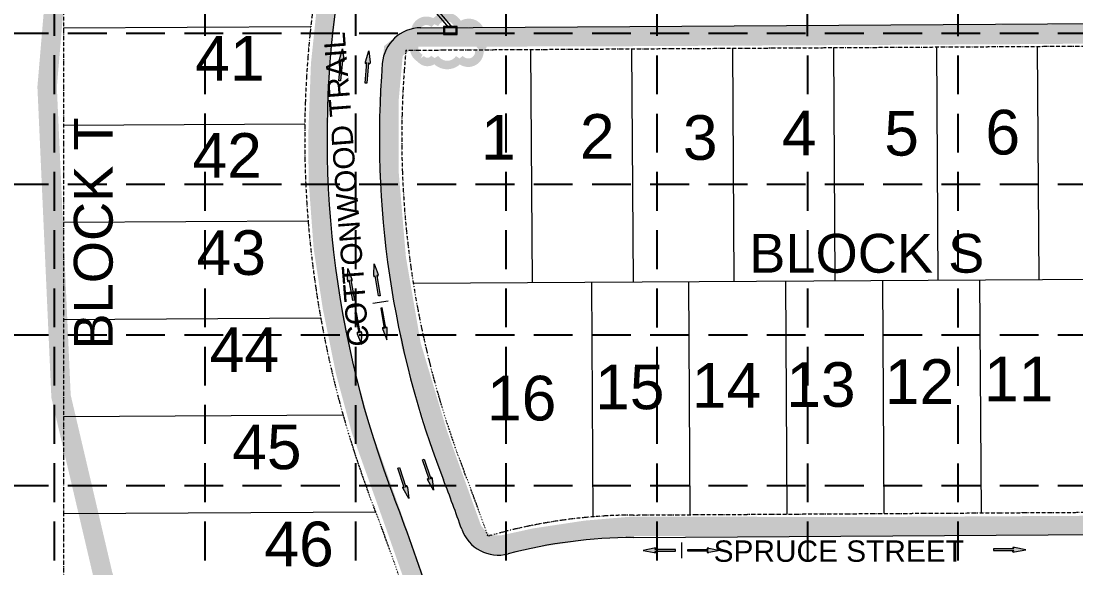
# Model space of a CAD drawing. Extents: x 218174 to 221286, y 216036 to 221010.
# Drawn here: x 218471 to 219015, y 219334 to 219616 of the extents above; entities that cross this region are included whole.
import ezdxf
from ezdxf.enums import TextEntityAlignment as Align

# ---------------------------------------------------------------- set-up
doc = ezdxf.new("R2010")
doc.units = 0
doc.header["$MEASUREMENT"] = 0
doc.linetypes.add('DASHED', pattern=[0.75, 0.5, -0.25])
doc.linetypes.add('DIVIDE', pattern=[1.25, 0.5, -0.25, 0, -0.25, 0, -0.25])
for name, color, linetype, lineweight in [('1 ARROWS', 7, 'Continuous', 0), ('1 BLOCK NUMBERS', 7, 'Continuous', 0), ('1 CURB LINE', 7, 'Continuous', 0), ('1 LOT NUMBERS', 7, 'Continuous', 0), ('1 STORM PIPE', 5, 'Continuous', 0), ('1 STREET NAMES', 7, 'Continuous', 0), ('PH.4-10', 7, 'Continuous', 0), ('PH.4-27', 7, 'Continuous', 0), ('PH.4-29', 7, 'Continuous', 0)]:
    doc.layers.add(name, color=color, linetype=linetype, lineweight=lineweight)
for name, color, linetype in [('1 EROSION BLANKETS', 84, 'Continuous'), ('1 INLET PROTECTION', 5, 'Continuous'), ('1 SILT FENCE', 200, 'Continuous'), ('GRID', 251, 'DASHED')]:
    doc.layers.add(name, color=color, linetype=linetype)
doc.styles.get("Standard").update_dxf_attribs({"font": 'ARIAL.TTF'})

msp = doc.modelspace()

# ---------------------------------------------------------------- hatches: boundary and pattern name
at = {"layer": '1 ARROWS', "linetype": 'Continuous', "lineweight": 0}
h = msp.add_hatch(color=256, dxfattribs=at)
edge = h.paths.add_edge_path()
edge.add_line((218637.48, 219594.66), (218636.92, 219595.26))
edge.add_line((218636.92, 219595.26), (218636, 219584.72))
edge.add_line((218636, 219584.72), (218635.14, 219584.8))
edge.add_line((218635.14, 219584.8), (218636.07, 219595.34))
edge.add_line((218636.07, 219595.34), (218635.52, 219594.85))
edge.add_line((218635.52, 219594.85), (218635.52, 219594.85))
edge.add_ellipse((218635.52, 219595.38), major_axis=(0.049, 0.558), ratio=0.285714, start_angle=55.2731, end_angle=197.1827, ccw=False)
edge.add_line((218635.42, 219595.71), (218635.42, 219595.71))
edge.add_line((218635.42, 219595.71), (218637.05, 219601.32))
edge.add_line((218637.05, 219601.32), (218637.72, 219595.51))
edge.add_line((218637.72, 219595.51), (218637.72, 219595.51))
edge.add_ellipse((218637.57, 219595.2), major_axis=(0.049, 0.558), ratio=0.285714, start_angle=165.5033, end_angle=305.8315, ccw=False)
edge.add_line((218637.48, 219594.66), (218637.48, 219594.66))
h = msp.add_hatch(color=256, dxfattribs=at)
edge = h.paths.add_edge_path()
edge.add_line((218650.93, 219593.48), (218650.37, 219594.08))
edge.add_line((218650.37, 219594.08), (218649.45, 219583.54))
edge.add_line((218649.45, 219583.54), (218648.59, 219583.62))
edge.add_line((218648.59, 219583.62), (218649.51, 219594.16))
edge.add_line((218649.51, 219594.16), (218648.97, 219593.67))
edge.add_line((218648.97, 219593.67), (218648.97, 219593.67))
edge.add_ellipse((218648.97, 219594.2), major_axis=(0.049, 0.558), ratio=0.285714, start_angle=55.2731, end_angle=197.1827, ccw=False)
edge.add_line((218648.86, 219594.53), (218648.86, 219594.53))
edge.add_line((218648.86, 219594.53), (218650.5, 219600.14))
edge.add_line((218650.5, 219600.14), (218651.17, 219594.33))
edge.add_line((218651.17, 219594.33), (218651.17, 219594.33))
edge.add_ellipse((218651.01, 219594.02), major_axis=(0.049, 0.558), ratio=0.285714, start_angle=165.5033, end_angle=305.8315, ccw=False)
edge.add_line((218650.93, 219593.48), (218650.93, 219593.48))
h = msp.add_hatch(color=256, dxfattribs=at)
edge = h.paths.add_edge_path()
edge.add_line((218641.8, 219481.82), (218641.21, 219482.26))
edge.add_line((218641.21, 219482.26), (218643.1, 219471.84))
edge.add_line((218643.1, 219471.84), (218642.25, 219471.69))
edge.add_line((218642.25, 219471.69), (218640.36, 219482.1))
edge.add_line((218640.36, 219482.1), (218639.86, 219481.45))
edge.add_line((218639.86, 219481.45), (218639.86, 219481.45))
edge.add_ellipse((218639.72, 219481.98), major_axis=(-0.1, 0.551), ratio=0.285714, start_angle=54.1685, end_angle=194.4967, ccw=False)
edge.add_line((218639.54, 219482.28), (218639.54, 219482.28))
edge.add_line((218639.54, 219482.28), (218639.68, 219488.13))
edge.add_line((218639.68, 219488.13), (218641.82, 219482.69))
edge.add_ellipse((218641.75, 219482.35), major_axis=(-0.1, 0.551), ratio=0.285714, start_angle=162.8173, end_angle=304.7269, ccw=False)
edge.add_line((218641.8, 219481.82), (218641.8, 219481.82))
edge.add_line((218641.8, 219481.82), (218641.8, 219481.82))
edge.add_line((218641.8, 219481.82), (218641.8, 219481.82))
h = msp.add_hatch(color=256, dxfattribs=at)
edge = h.paths.add_edge_path()
edge.add_line((218655.29, 219484.15), (218654.71, 219484.6))
edge.add_line((218654.71, 219484.6), (218656.45, 219474.16))
edge.add_line((218656.45, 219474.16), (218655.6, 219474.02))
edge.add_line((218655.6, 219474.02), (218653.86, 219484.46))
edge.add_line((218653.86, 219484.46), (218653.36, 219483.82))
edge.add_line((218653.36, 219483.82), (218653.35, 219483.81))
edge.add_ellipse((218653.23, 219484.34), major_axis=(-0.092, 0.552), ratio=0.285714, start_angle=54.1685, end_angle=194.4967, ccw=False)
edge.add_line((218653.04, 219484.64), (218653.05, 219484.64))
edge.add_line((218653.05, 219484.64), (218653.27, 219490.49))
edge.add_line((218653.27, 219490.49), (218655.33, 219485.02))
edge.add_ellipse((218655.25, 219484.68), major_axis=(-0.092, 0.552), ratio=0.285714, start_angle=162.8173, end_angle=304.7269, ccw=False)
edge.add_line((218655.29, 219484.15), (218655.29, 219484.15))
edge.add_line((218655.29, 219484.15), (218655.29, 219484.15))
edge.add_line((218655.29, 219484.15), (218655.29, 219484.15))
h = msp.add_hatch(color=256, dxfattribs=at)
edge = h.paths.add_edge_path()
edge.add_line((218646.57, 219455.76), (218646.18, 219455.14))
edge.add_line((218646.18, 219455.14), (218644.25, 219465.55))
edge.add_line((218644.25, 219465.55), (218643.41, 219465.39))
edge.add_line((218643.41, 219465.39), (218645.33, 219454.99))
edge.add_line((218645.33, 219454.99), (218644.63, 219455.42))
edge.add_line((218644.63, 219455.42), (218644.63, 219455.42))
edge.add_ellipse((218644.69, 219454.88), major_axis=(-0.102, 0.551), ratio=0.285714, start_angle=-14.4967, end_angle=125.8315)
edge.add_line((218644.62, 219454.53), (218644.62, 219454.53))
edge.add_line((218644.62, 219454.53), (218646.82, 219449.11))
edge.add_line((218646.82, 219449.11), (218646.9, 219454.96))
edge.add_ellipse((218646.71, 219455.24), major_axis=(-0.102, 0.551), ratio=0.285714, start_angle=235.2731, end_angle=377.1827)
edge.add_line((218646.57, 219455.76), (218646.57, 219455.76))
edge.add_line((218646.57, 219455.76), (218646.57, 219455.76))
edge.add_line((218646.57, 219455.76), (218646.57, 219455.76))
h = msp.add_hatch(color=256, dxfattribs=at)
edge = h.paths.add_edge_path()
edge.add_line((218659.68, 219458.03), (218659.27, 219457.41))
edge.add_line((218659.27, 219457.41), (218657.51, 219467.85))
edge.add_line((218657.51, 219467.85), (218656.66, 219467.7))
edge.add_line((218656.66, 219467.7), (218658.43, 219457.27))
edge.add_line((218658.43, 219457.27), (218657.74, 219457.71))
edge.add_line((218657.74, 219457.71), (218657.73, 219457.71))
edge.add_ellipse((218657.78, 219457.17), major_axis=(-0.094, 0.552), ratio=0.285714, start_angle=-14.4967, end_angle=125.8315)
edge.add_line((218657.71, 219456.82), (218657.71, 219456.83))
edge.add_line((218657.71, 219456.83), (218659.83, 219451.37))
edge.add_line((218659.83, 219451.37), (218660, 219457.22))
edge.add_ellipse((218659.81, 219457.51), major_axis=(-0.094, 0.552), ratio=0.285714, start_angle=235.2731, end_angle=377.1827)
edge.add_line((218659.68, 219458.03), (218659.68, 219458.03))
edge.add_line((218659.68, 219458.03), (218659.68, 219458.03))
edge.add_line((218659.68, 219458.03), (218659.68, 219458.03))
h = msp.add_hatch(color=256, dxfattribs=at)
edge = h.paths.add_edge_path()
edge.add_line((218680.89, 219380), (218681.64, 219379.67))
edge.add_line((218681.64, 219379.67), (218678.28, 219389.71))
edge.add_line((218678.28, 219389.71), (218679.1, 219389.97))
edge.add_line((218679.1, 219389.97), (218682.45, 219379.94))
edge.add_line((218682.45, 219379.94), (218682.76, 219380.61))
edge.add_line((218682.76, 219380.61), (218682.76, 219380.61))
edge.add_ellipse((218682.97, 219380.12), major_axis=(-0.178, 0.531), ratio=0.285714, start_angle=235.2731, end_angle=377.1827, ccw=False)
edge.add_line((218683.2, 219379.86), (218683.2, 219379.86))
edge.add_line((218683.2, 219379.86), (218683.94, 219374.06))
edge.add_line((218683.94, 219374.06), (218681, 219379.12))
edge.add_line((218681, 219379.12), (218681, 219379.12))
edge.add_ellipse((218681.02, 219379.47), major_axis=(-0.178, 0.531), ratio=0.285714, start_angle=-14.4967, end_angle=125.8315, ccw=False)
edge.add_line((218680.89, 219380), (218680.89, 219380))
h = msp.add_hatch(color=256, dxfattribs=at)
edge = h.paths.add_edge_path()
edge.add_line((218668.09, 219375.71), (218668.84, 219375.38))
edge.add_line((218668.84, 219375.38), (218665.48, 219385.42))
edge.add_line((218665.48, 219385.42), (218666.29, 219385.69))
edge.add_line((218666.29, 219385.69), (218669.65, 219375.66))
edge.add_line((218669.65, 219375.66), (218669.96, 219376.32))
edge.add_line((218669.96, 219376.32), (218669.96, 219376.32))
edge.add_ellipse((218670.17, 219375.83), major_axis=(-0.178, 0.531), ratio=0.285714, start_angle=235.2731, end_angle=377.1827, ccw=False)
edge.add_line((218670.4, 219375.57), (218670.4, 219375.57))
edge.add_line((218670.4, 219375.57), (218671.14, 219369.78))
edge.add_line((218671.14, 219369.78), (218668.2, 219374.83))
edge.add_line((218668.2, 219374.83), (218668.2, 219374.83))
edge.add_ellipse((218668.22, 219375.18), major_axis=(-0.178, 0.531), ratio=0.285714, start_angle=-14.4967, end_angle=125.8315, ccw=False)
edge.add_line((218668.09, 219375.71), (218668.09, 219375.71))
h = msp.add_hatch(color=256, dxfattribs=at)
edge = h.paths.add_edge_path()
edge.add_line((218798.41, 219342.09), (218797.87, 219342.59))
edge.add_line((218797.87, 219342.59), (218808.45, 219342.61))
edge.add_line((218808.45, 219342.61), (218808.45, 219343.46))
edge.add_line((218808.45, 219343.46), (218797.87, 219343.45))
edge.add_line((218797.87, 219343.45), (218798.41, 219344.06))
edge.add_line((218798.41, 219344.06), (218798.42, 219344.06))
edge.add_ellipse((218797.87, 219344.1), major_axis=(0.56, 0.001), ratio=0.285714, start_angle=-14.4967, end_angle=125.8315)
edge.add_line((218797.54, 219344.23), (218797.55, 219344.23))
edge.add_line((218797.55, 219344.23), (218791.82, 219343.04))
edge.add_line((218791.82, 219343.04), (218797.55, 219341.91))
edge.add_ellipse((218797.87, 219342.04), major_axis=(0.56, 0.001), ratio=0.285714, start_angle=235.2731, end_angle=377.1827)
edge.add_line((218798.41, 219342.09), (218798.41, 219342.09))
edge.add_line((218798.41, 219342.09), (218798.41, 219342.09))
edge.add_line((218798.41, 219342.09), (218798.41, 219342.09))
h = msp.add_hatch(color=256, dxfattribs=at)
edge = h.paths.add_edge_path()
edge.add_line((218824.89, 219342.09), (218825.43, 219342.59))
edge.add_line((218825.43, 219342.59), (218814.85, 219342.61))
edge.add_line((218814.85, 219342.61), (218814.85, 219343.46))
edge.add_line((218814.85, 219343.46), (218825.43, 219343.45))
edge.add_line((218825.43, 219343.45), (218824.89, 219344.06))
edge.add_line((218824.89, 219344.06), (218824.88, 219344.06))
edge.add_ellipse((218825.43, 219344.1), major_axis=(-0.56, 0.001), ratio=0.285714, start_angle=234.1685, end_angle=374.4967, ccw=False)
edge.add_line((218825.75, 219344.23), (218825.75, 219344.23))
edge.add_line((218825.75, 219344.23), (218831.48, 219343.04))
edge.add_line((218831.48, 219343.04), (218825.75, 219341.91))
edge.add_ellipse((218825.43, 219342.04), major_axis=(-0.56, 0.001), ratio=0.285714, start_angle=-17.1827, end_angle=124.7269, ccw=False)
edge.add_line((218824.89, 219342.09), (218824.89, 219342.09))
edge.add_line((218824.89, 219342.09), (218824.89, 219342.09))
edge.add_line((218824.89, 219342.09), (218824.89, 219342.09))
h = msp.add_hatch(color=256, dxfattribs=at)
edge = h.paths.add_edge_path()
edge.add_line((218982.34, 219344.37), (218982.89, 219343.76))
edge.add_line((218982.89, 219343.76), (218972.31, 219343.76))
edge.add_line((218972.31, 219343.76), (218972.31, 219342.9))
edge.add_line((218972.31, 219342.9), (218982.89, 219342.9))
edge.add_line((218982.89, 219342.9), (218982.35, 219342.4))
edge.add_line((218982.35, 219342.4), (218982.35, 219342.4))
edge.add_ellipse((218982.89, 219342.35), major_axis=(-0.56, 0), ratio=0.285714, start_angle=-17.1827, end_angle=124.7269)
edge.add_line((218983.21, 219342.22), (218983.21, 219342.22))
edge.add_line((218983.21, 219342.22), (218988.94, 219343.35))
edge.add_line((218988.94, 219343.35), (218983.21, 219344.53))
edge.add_line((218983.21, 219344.53), (218983.21, 219344.53))
edge.add_ellipse((218982.88, 219344.41), major_axis=(-0.56, 0), ratio=0.285714, start_angle=234.1685, end_angle=374.4967)
edge.add_line((218982.34, 219344.37), (218982.34, 219344.37))

# ---------------------------------------------------------------- linework, layer by layer
for p, q in [((218635.42, 219595.71), (218637.05, 219601.32)), ((218637.05, 219601.32), (218637.72, 219595.51)), ((218635.42, 219595.71), (218635.42, 219595.71)), ((218648.86, 219594.53), (218650.5, 219600.14)), ((218650.5, 219600.14), (218651.17, 219594.33)), ((218635.14, 219584.8), (218636.07, 219595.34)), ((218636.07, 219595.34), (218635.52, 219594.85)), ((218635.52, 219594.85), (218635.52, 219594.85)), ((218636.92, 219595.26), (218636, 219584.72)), ((218637.48, 219594.66), (218636.92, 219595.26)), ((218637.48, 219594.66), (218637.48, 219594.66)), ((218637.72, 219595.51), (218637.72, 219595.51)), ((218648.59, 219583.62), (218649.51, 219594.16)), ((218648.86, 219594.53), (218648.86, 219594.53)), ((218649.51, 219594.16), (218648.97, 219593.67)), ((218648.97, 219593.67), (218648.97, 219593.67)), ((218650.37, 219594.08), (218649.45, 219583.54)), ((218650.93, 219593.48), (218650.37, 219594.08)), ((218650.93, 219593.48), (218650.93, 219593.48)), ((218651.17, 219594.33), (218651.17, 219594.33)), ((218636, 219584.72), (218635.14, 219584.8)), ((218649.45, 219583.54), (218648.59, 219583.62)), ((218639.54, 219482.28), (218639.68, 219488.13)), ((218639.68, 219488.13), (218641.82, 219482.69)), ((218653.05, 219484.64), (218653.27, 219490.49)), ((218653.27, 219490.49), (218655.33, 219485.02)), ((218639.54, 219482.28), (218639.54, 219482.28)), ((218640.36, 219482.1), (218639.86, 219481.45)), ((218642.25, 219471.69), (218640.36, 219482.1)), ((218641.8, 219481.82), (218641.21, 219482.26)), ((218641.21, 219482.26), (218643.1, 219471.84)), ((218641.8, 219481.82), (218641.8, 219481.82)), ((218641.8, 219481.82), (218641.8, 219481.82)), ((218641.8, 219481.82), (218641.8, 219481.82)), ((218653.04, 219484.64), (218653.05, 219484.64)), ((218653.36, 219483.82), (218653.35, 219483.81)), ((218653.86, 219484.46), (218653.36, 219483.82)), ((218655.6, 219474.02), (218653.86, 219484.46)), ((218655.29, 219484.15), (218654.71, 219484.6)), ((218654.71, 219484.6), (218656.45, 219474.16)), ((218655.29, 219484.15), (218655.29, 219484.15)), ((218655.29, 219484.15), (218655.29, 219484.15)), ((218655.29, 219484.15), (218655.29, 219484.15)), ((218639.86, 219481.45), (218639.86, 219481.45)), ((218643.1, 219471.84), (218642.25, 219471.69)), ((218652.61, 219470.29), (218660.5, 219471.57)), ((218656.45, 219474.16), (218655.6, 219474.02)), ((218639.32, 219467.92), (218647.19, 219469.32)), ((218644.25, 219465.55), (218643.41, 219465.39)), ((218643.41, 219465.39), (218645.33, 219454.99)), ((218646.18, 219455.14), (218644.25, 219465.55)), ((218657.51, 219467.85), (218656.66, 219467.7)), ((218656.66, 219467.7), (218658.43, 219457.27)), ((218659.27, 219457.41), (218657.51, 219467.85)), ((218644.62, 219454.53), (218644.62, 219454.53)), ((218644.62, 219454.53), (218646.82, 219449.11)), ((218645.33, 219454.99), (218644.63, 219455.42)), ((218644.63, 219455.42), (218644.63, 219455.42)), ((218646.57, 219455.76), (218646.18, 219455.14)), ((218646.57, 219455.76), (218646.57, 219455.76)), ((218646.57, 219455.76), (218646.57, 219455.76)), ((218646.57, 219455.76), (218646.57, 219455.76)), ((218646.82, 219449.11), (218646.9, 219454.96)), ((218657.71, 219456.82), (218657.71, 219456.83)), ((218657.71, 219456.83), (218659.83, 219451.37)), ((218657.74, 219457.71), (218657.73, 219457.71)), ((218658.43, 219457.27), (218657.74, 219457.71)), ((218659.68, 219458.03), (218659.27, 219457.41)), ((218659.68, 219458.03), (218659.68, 219458.03)), ((218659.68, 219458.03), (218659.68, 219458.03)), ((218659.68, 219458.03), (218659.68, 219458.03)), ((218659.83, 219451.37), (218660, 219457.22)), ((218678.28, 219389.71), (218679.1, 219389.97)), ((218681.64, 219379.67), (218678.28, 219389.71)), ((218679.1, 219389.97), (218682.45, 219379.94)), ((218665.48, 219385.42), (218666.29, 219385.69)), ((218668.84, 219375.38), (218665.48, 219385.42)), ((218666.29, 219385.69), (218669.65, 219375.66)), ((218680.89, 219380), (218681.64, 219379.67)), ((218680.89, 219380), (218680.89, 219380)), ((218683.94, 219374.06), (218681, 219379.12)), ((218681, 219379.12), (218681, 219379.12)), ((218682.45, 219379.94), (218682.76, 219380.61)), ((218682.76, 219380.61), (218682.76, 219380.61)), ((218683.2, 219379.86), (218683.2, 219379.86)), ((218683.2, 219379.86), (218683.94, 219374.06)), ((218668.09, 219375.71), (218668.84, 219375.38)), ((218668.09, 219375.71), (218668.09, 219375.71)), ((218671.14, 219369.78), (218668.2, 219374.83)), ((218668.2, 219374.83), (218668.2, 219374.83)), ((218669.65, 219375.66), (218669.96, 219376.32)), ((218669.96, 219376.32), (218669.96, 219376.32)), ((218670.4, 219375.57), (218670.4, 219375.57)), ((218670.4, 219375.57), (218671.14, 219369.78)), ((218811.67, 219347.03), (218811.63, 219339.03)), ((218797.55, 219344.23), (218791.82, 219343.04)), ((218791.82, 219343.04), (218797.55, 219341.91)), ((218797.54, 219344.23), (218797.55, 219344.23)), ((218797.87, 219343.45), (218798.41, 219344.06)), ((218808.45, 219343.46), (218797.87, 219343.45)), ((218797.87, 219342.59), (218808.45, 219342.61)), ((218798.41, 219342.09), (218797.87, 219342.59)), ((218798.41, 219344.06), (218798.42, 219344.06)), ((218798.41, 219342.09), (218798.41, 219342.09)), ((218798.41, 219342.09), (218798.41, 219342.09)), ((218798.41, 219342.09), (218798.41, 219342.09)), ((218808.45, 219342.61), (218808.45, 219343.46)), ((218814.85, 219342.61), (218814.85, 219343.46)), ((218814.85, 219343.46), (218825.43, 219343.45)), ((218825.43, 219342.59), (218814.85, 219342.61)), ((218824.89, 219344.06), (218824.88, 219344.06)), ((218825.43, 219343.45), (218824.89, 219344.06)), ((218824.89, 219342.09), (218825.43, 219342.59)), ((218824.89, 219342.09), (218824.89, 219342.09)), ((218824.89, 219342.09), (218824.89, 219342.09)), ((218824.89, 219342.09), (218824.89, 219342.09)), ((218825.75, 219344.23), (218825.75, 219344.23)), ((218825.75, 219344.23), (218831.48, 219343.04)), ((218831.48, 219343.04), (218825.75, 219341.91)), ((218982.89, 219343.76), (218972.31, 219343.76)), ((218972.31, 219343.76), (218972.31, 219342.9)), ((218972.31, 219342.9), (218982.89, 219342.9)), ((218982.34, 219344.37), (218982.89, 219343.76)), ((218982.34, 219344.37), (218982.34, 219344.37)), ((218982.89, 219342.9), (218982.35, 219342.4)), ((218982.35, 219342.4), (218982.35, 219342.4)), ((218988.94, 219343.35), (218983.21, 219344.53)), ((218983.21, 219344.53), (218983.21, 219344.53)), ((218983.21, 219342.22), (218988.94, 219343.35)), ((218983.21, 219342.22), (218983.21, 219342.22))]:
    msp.add_line(p, q, dxfattribs=at)
at = {"layer": '1 ARROWS', "linetype": 'Continuous', "lineweight": 0, "extrusion": (0, 0, -1)}
for centre, major_axis, start_param, end_param in [((218635.52, 219595.38), (0.049, 0.558), 2.841698, 5.318488), ((218637.57, 219595.2), (0.049, 0.558), 0.945418, 3.394608), ((218648.97, 219594.2), (0.049, 0.558), 2.841698, 5.318488), ((218651.01, 219594.02), (0.049, 0.558), 0.945418, 3.394608), ((218681.02, 219379.47), (-0.178, 0.531), 4.087011, 6.536201), ((218682.97, 219380.12), (-0.178, 0.531), -0.299894, 2.176896), ((218668.22, 219375.18), (-0.178, 0.531), 4.087011, 6.536201), ((218670.17, 219375.83), (-0.178, 0.531), -0.299894, 2.176896)]:
    msp.add_ellipse(centre, major_axis=major_axis, ratio=0.285714, start_param=start_param, end_param=end_param, dxfattribs=at)
at = {"layer": '1 ARROWS', "linetype": 'Continuous', "lineweight": 0}
for centre, major_axis, start_param, end_param in [((218639.72, 219481.98), (-0.1, 0.551), 0.945418, 3.394608), ((218641.75, 219482.35), (-0.1, 0.551), 2.841698, 5.318488), ((218653.23, 219484.34), (-0.092, 0.552), 0.945418, 3.394608), ((218655.25, 219484.68), (-0.092, 0.552), 2.841698, 5.318488), ((218644.69, 219454.88), (-0.102, 0.551), -0.253015, 2.196174), ((218646.71, 219455.24), (-0.102, 0.551), 4.10629, 6.58308), ((218657.78, 219457.17), (-0.094, 0.552), -0.253015, 2.196174), ((218659.81, 219457.51), (-0.094, 0.552), 4.10629, 6.58308), ((218797.87, 219344.1), (0.56, 0.001), -0.253015, 2.196174), ((218797.87, 219342.04), (0.56, 0.001), 4.10629, 6.58308), ((218825.43, 219342.04), (-0.56, 0.001), -0.299894, 2.176896), ((218825.43, 219344.1), (-0.56, 0.001), 4.087011, 6.536201), ((218982.88, 219344.41), (-0.56, 0), 4.087011, 6.536201), ((218982.89, 219342.35), (-0.56, 0), -0.299894, 2.176896)]:
    msp.add_ellipse(centre, major_axis=major_axis, ratio=0.285714, start_param=start_param, end_param=end_param, dxfattribs=at)
for p in [(218635.52, 219594.85), (218648.97, 219593.67), (218682.76, 219380.61), (218669.96, 219376.32), (218982.35, 219342.4)]:
    msp.add_point(p, dxfattribs=at)
at = {"layer": '1 CURB LINE', "color": 7, "linetype": 'Continuous', "lineweight": 0}
for p, q in [((218677.33, 219612.08), (219182.91, 219615.15)), ((218787.02, 219349.74), (219057.63, 219351.38))]:
    msp.add_line(p, q, dxfattribs=at)
for centre, radius, start, end in [((219142.51, 219555.44), 513.5, 171.9573, 201.2222), ((218677.45, 219592.08), 20, 90.3478, 175.4955), ((219142.51, 219555.44), 486.5, 175.4955, 201.2222), ((217837.45, 219048.66), 913.5, 19.52286, 21.22217), ((217837.45, 219048.66), 886.5, 17.44517, 21.22217), ((218717.28, 219360.62), 20, 199.5229, 284.5744), ((218788.62, 219086.25), 263.5, 90.3478, 104.5744)]:
    msp.add_arc(centre, radius, start, end, dxfattribs=at)
at = {"layer": '1 EROSION BLANKETS', "linetype": 'Continuous', "lineweight": 0, "const_width": 10, "flags": 128}
for points in [[(218716.63, 218981.89), (218719.34, 219043.75), (218717.46, 219103.2), (218712.78, 219157.37), (218704.25, 219212.76), (218689.33, 219274.73), (218673.61, 219329.07), (218664.32, 219355.5), (218646.65, 219404.87), (218638.52, 219435.05), (218631.76, 219468.37), (218627.11, 219498.91), (218624.54, 219533.62), (218624.37, 219556.77), (218625.72, 219593.23), (218629.24, 219626.74), (218636.55, 219669.11), (218651.2, 219721.71), (218664.67, 219759.72), (218673.18, 219789.71), (218682.06, 219834.25), (218685.95, 219871.96), (218686.55, 219906.84), (218684.29, 219950.96)], [(219055.35, 219356.05), (218914.32, 219355.23), (218785.66, 219355.39), (218762.31, 219353.39), (218736.14, 219349.44), (218724.47, 219346.88), (218718.77, 219345.68), (218714.01, 219345.94), (218710.09, 219347.13), (218707.11, 219349.6), (218704.05, 219353), (218686.08, 219402.95), (218672.39, 219448.65), (218664.7, 219493.39), (218660.91, 219537.89), (218660.91, 219574.75), (218663.23, 219600.11), (218669.59, 219605.22), (218674.71, 219607.3), (218688.95, 219607.3), (218787.39, 219607.61), (218988.35, 219608.65), (219140.35, 219609.87)]]:
    msp.add_lwpolyline(points, dxfattribs=at)
at = {"layer": '1 INLET PROTECTION', "color": 170, "ltscale": 100, "const_width": 4.37}
msp.add_lwpolyline([(218697.27, 219596.28, 0.520567), (218697.27, 219596.28, 0.765195), (218707.46, 219600.57, 0.417879), (218708.12, 219609.49, 0.6649), (218696.98, 219611.97, 0.744833), (218684.35, 219613.9, 0.975642), (218675.89, 219606.26, 0.520567), (218677.19, 219596.29, 0.520567), (218684.46, 219596.45, 0.540264), (218697.27, 219596.28)], format="xyb", close=True, dxfattribs=at)
at = {"layer": '1 SILT FENCE', "lineweight": 0, "const_width": 10, "flags": 128}
msp.add_lwpolyline([(218500.54, 218308.96), (218499.14, 218641.3), (218503.47, 218684.53), (218527.81, 218771.83), (218568.92, 218883.39), (218578.67, 218942.73), (218577.78, 219035.74), (218556.4, 219191.17), (218513.48, 219330.77), (218492, 219422.36), (218484.84, 219581.59), (218492, 219666.03), (218519.24, 219743.48), (218542.15, 219830.78), (218557.53, 219981.41), (218555.63, 220059.58), (218533.82, 220148.53), (218521.53, 220224.16), (218519.34, 220278.71), (218532.45, 220316.9), (218552.23, 220349.97)], dxfattribs=at)
at = {"layer": '1 STORM PIPE', "linetype": 'Continuous', "lineweight": 0}
for p, q in [((218675.81, 219630.8), (218691.53, 219612.17)), ((218676.96, 219631.77), (218693.49, 219612.18))]:
    msp.add_line(p, q, dxfattribs=at)
at = {"layer": 'GRID', "color": 253, "linetype": 'DASHED', "ltscale": 40}
for p, q in [((218489.12, 216427.9), (218488.41, 220925.14)), ((218567.13, 216427.89), (218565.9, 220925.02)), ((218644.02, 216427.88), (218643.69, 220925.62)), ((218721.13, 216427.87), (218721.37, 220925.48)), ((218799.31, 216427.85), (218798.89, 220925.19)), ((218877.18, 216427.84), (218876.38, 220925.26)), ((218954.15, 216427.83), (218954.17, 220925.21)), ((218255.54, 219609.22), (221204.07, 219609.22)), ((218255.54, 219531.63), (221204.07, 219531.63)), ((218255.54, 219454.03), (221204.07, 219454.03)), ((218255.54, 219376.44), (221204.07, 219376.44))]:
    msp.add_line(p, q, dxfattribs=at)
at = {"layer": 'PH.4-10', "color": 7, "linetype": 'Continuous', "lineweight": 0}
for points in [[(218689.03, 219608.65), (218696.03, 219608.69), (218696.01, 219612.69), (218689.01, 219612.65)], [(218689.53, 219609.16), (218695.53, 219609.19), (218695.51, 219612.19), (218689.51, 219612.15)]]:
    msp.add_lwpolyline(points, close=True, dxfattribs=at)
at = {"layer": 'PH.4-27', "color": 7, "linetype": 'DIVIDE', "lineweight": 0}
for p, q in [((218669.66, 219600.53), (219193.34, 219603.71)), ((218786.95, 219361.24), (219061.73, 219362.91))]:
    msp.add_line(p, q, dxfattribs=at)
msp.add_lwpolyline([(218868.96, 219021.73), (218868.66, 219071.73), (218921.6, 219072.05), (218920.87, 219192.05), (219034.86, 219192.74), (219141.92, 219187.85), (219263.02, 219346.36), (219306.29, 219415.51), (219331.76, 219471.2), (219350.83, 219529.39), (219363.24, 219589.36), (219369.32, 219650.32), (219365.02, 220359.48), (219245.02, 220358.75), (219245.17, 220334.04), (219195.17, 220333.74), (219195.05, 220353.74), (219073.04, 220353), (218493.31, 220352.89), (218493.31, 218306.7)], dxfattribs=at)
for centre, radius, start, end in [((219142.51, 219555.44), 525, 159.6235, 201.2222), ((219142.51, 219555.44), 475, 174.5529, 201.2222), ((217837.45, 219048.66), 925, 19.03323, 21.22217), ((217837.45, 219048.66), 875, 336.03294, 21.22217), ((218788.62, 219086.25), 275, 90.3478, 106.2039)]:
    msp.add_arc(centre, radius, start, end, dxfattribs=at)
at = {"layer": 'PH.4-29', "color": 7, "linetype": 'Continuous', "lineweight": 0}
for p, q in [((218493.31, 219611.96), (218620.65, 219612.74)), ((218786.82, 219481.24), (218786.09, 219601.24)), ((218838.82, 219481.56), (218838.09, 219601.56)), ((218890.82, 219481.87), (218890.09, 219601.87)), ((218943.82, 219482.2), (218943.09, 219602.19)), ((218995.81, 219482.51), (218995.09, 219602.51)), ((218734.82, 219480.93), (218734.09, 219600.93)), ((218493.31, 219561.96), (218617.56, 219562.65)), ((218493.31, 219511.96), (218619.25, 219512.73)), ((218673.45, 219480.56), (219149.67, 219483.45)), ((218865.19, 219481.72), (218865.92, 219361.72)), ((218915.19, 219482.02), (218915.92, 219362.02)), ((218965.19, 219482.33), (218965.91, 219362.33)), ((218765.19, 219481.11), (218765.92, 219360.31)), ((218815.19, 219481.42), (218815.92, 219361.42)), ((218493.31, 219461.96), (218625.76, 219462.77)), ((218493.31, 219411.96), (218637.25, 219412.83)), ((218493.31, 219361.96), (218654.07, 219362.94))]:
    msp.add_line(p, q, dxfattribs=at)

# ---------------------------------------------------------------- texts
at = {"layer": '1 BLOCK NUMBERS', "color": 7, "linetype": 'Continuous', "lineweight": 0}
msp.add_text('BLOCK T', height=20, rotation=90, dxfattribs=at).set_placement((218508.59, 219506.16), align=Align.MIDDLE)
msp.add_text('BLOCK T', height=20, rotation=90, dxfattribs=at).set_placement((218508.59, 219506.16), align=Align.MIDDLE)
msp.add_text('BLOCK S', height=20, dxfattribs=at).set_placement((218907.06, 219495.99), align=Align.MIDDLE)
at = {"layer": '1 LOT NUMBERS', "color": 7, "linetype": 'Continuous', "lineweight": 0}
for s, p in [('41', (218561.16, 219584.84)), ('41', (218561.16, 219584.84)), ('4', (218863.31, 219546.36)), ('4', (218863.31, 219546.36)), ('5', (218916.06, 219546.27)), ('5', (218916.06, 219546.27)), ('6', (218968.18, 219546.84)), ('6', (218968.18, 219546.84)), ('1', (218708.33, 219544.17)), ('1', (218708.33, 219544.17)), ('2', (218759.3, 219544.65)), ('2', (218759.3, 219544.65)), ('3', (218812.35, 219544.08)), ('3', (218812.35, 219544.08)), ('42', (218559.75, 219534.84)), ('42', (218559.75, 219534.84)), ('43', (218561.85, 219484.84)), ('43', (218561.85, 219484.84)), ('44', (218568.59, 219434.84)), ('44', (218568.59, 219434.84)), ('15', (218767.12, 219415.71)), ('14', (218816.92, 219416.45)), ('13', (218865.58, 219416.93)), ('12', (218916.33, 219418.45)), ('11', (218967.49, 219419.77)), ('16', (218711.44, 219409.92)), ('45', (218580.17, 219384.84)), ('45', (218580.17, 219384.84)), ('46', (218596.75, 219334.84)), ('46', (218596.75, 219334.84))]:
    msp.add_text(s, height=23, dxfattribs=at).set_placement(p)
at = {"layer": '1 STREET NAMES', "color": 7, "linetype": 'Continuous', "lineweight": 0}
msp.add_text('COTTONWOOD TRAIL', height=11, rotation=94.456, dxfattribs=at).set_placement((218638.95, 219528.83), align=Align.MIDDLE)
msp.add_text('COTTONWOOD TRAIL', height=11, rotation=94.456, dxfattribs=at).set_placement((218638.95, 219528.83), align=Align.MIDDLE)
msp.add_text('SPRUCE STREET', height=11, dxfattribs=at).set_placement((218892.64, 219342.66), align=Align.MIDDLE)
msp.add_text('SPRUCE STREET', height=11, dxfattribs=at).set_placement((218892.64, 219342.66), align=Align.MIDDLE)

doc.saveas('drawing.dxf')
